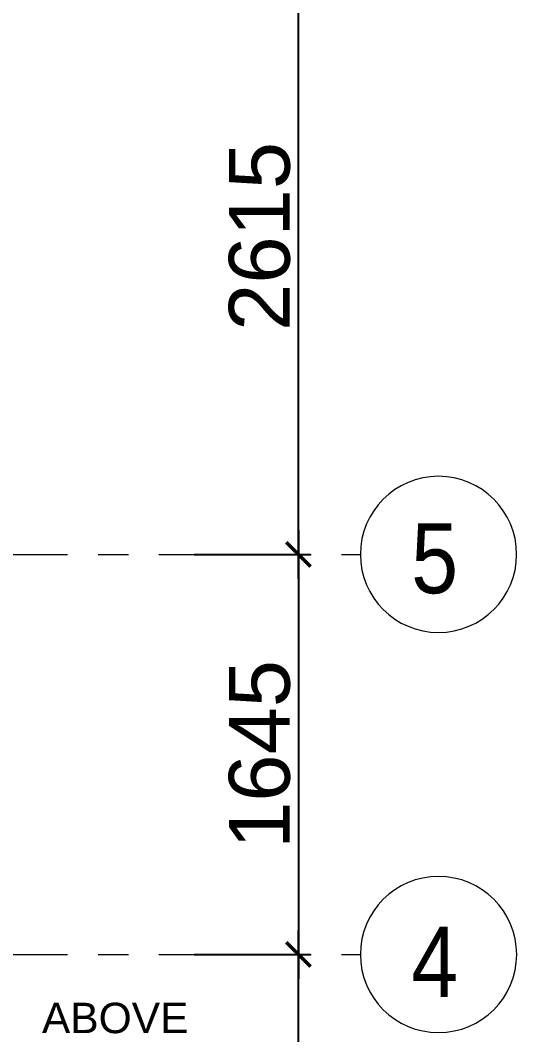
# Model space of a CAD drawing. Header units: millimetres. Extents: x -286480 to 108094, y -227925 to 10018.
# Drawn here: x -6214 to -4176, y -96322 to -92151 of the extents above; entities that cross this region are included whole.
import ezdxf
from ezdxf.enums import TextEntityAlignment as Align

# ---------------------------------------------------------------- set-up
doc = ezdxf.new("R2010")
doc.units = ezdxf.units.MM
doc.header["$LTSCALE"] = 100
doc.header["$MEASUREMENT"] = 0
doc.header["$PDMODE"] = 67
doc.linetypes.add('CENTER', pattern=[2, 1.25, -0.25, 0.25, -0.25])
doc.layers.get('0').update_dxf_attribs({"lineweight": 25})
for name, color, linetype, lineweight in [('A-ANNO-GRID', 251, 'CENTER', 9), ('GRID TAB', 21, 'Continuous', 5), ('text', 7, 'Continuous', 9)]:
    doc.layers.add(name, color=color, linetype=linetype, lineweight=lineweight)
doc.layers.add('DIM1', color=132, linetype='Continuous')
doc.styles.add('GOTHIC-TITLE', font='GOTHIC.TTF', dxfattribs={"width": 0.9, "height": 20})
doc.styles.get("Standard").update_dxf_attribs({"font": 'sanss___.ttf'})
doc.dimstyles.new('IIITD_WD_L @ 100', dxfattribs={"dimscale": 100, "dimtxt": 2.5, "dimasz": 1, "dimexe": 0.5, "dimexo": 0.25, "dimgap": 0.3, "dimtad": 1, "dimdec": 0, "dimrnd": 1, "dimzin": 0, "dimdsep": 46, "dimtxsty": 'Standard', "dimblk": 'ARCHTICK', "dimcen": 0.2, "dimdle": 1, "dimclrd": 8, "dimclre": 8, "dimadec": 0, "dimazin": 0, "dimtfac": 1, "dimtdec": 0, "dimtofl": 0, "dimtmove": 0, "dimatfit": 0, "dimfxl": 2, "dimtolj": 1, "dimtzin": 0, "dimlwd": -1, "dimlwe": -1, "dimarcsym": 0})

# ---------------------------------------------------------------- blocks, each defined once
blk = doc.blocks.new('GRIDTAB')
at = {"layer": 'GRID TAB', "ltscale": 0.1}
blk.add_circle((4668008.8, 8270544.3), 334.3, dxfattribs=at)
at = {"layer": 'GRID TAB', "ltscale": 0.1, "style": 'GOTHIC-TITLE', "width": 0.9}
blk.add_attdef('1', text='', height=300, dxfattribs=at).set_placement((4667992.4, 8270418.2), align=Align.CENTER)
blk = doc.blocks.new('_ArchTick')
at = {"const_width": 0.15}
blk.add_lwpolyline([(-0.5, -0.5), (0.5, 0.5)], dxfattribs=at)
blk = doc.blocks.new('*D228')
at = {"layer": 'Defpoints', "color": 0, "ltscale": 0.5, "transparency": 16777216}
for p in [(-5454.6, -95991.8, -5.7), (-5071.7, -95991.8), (-5438.3, -97721.8, 20.1)]:
    blk.add_point(p, dxfattribs=at)
at = {"layer": 'DIM1', "color": 8, "ltscale": 0.5, "transparency": 16777216}
for p, q in [((-5071.7, -97821.8), (-5071.7, -95891.8)), ((-5429.6, -95991.8), (-5021.7, -95991.8)), ((-5413.3, -97721.8), (-5021.7, -97721.8))]:
    blk.add_line(p, q, dxfattribs=at)
at = {"layer": 'DIM1', "color": 8, "ltscale": 0.5, "transparency": 16777216, "xscale": 100, "yscale": 100, "zscale": 100}
for p, rotation in [((-5071.7, -95991.8), 90), ((-5071.7, -97721.8), 270)]:
    blk.add_blockref('_ArchTick', p, dxfattribs=dict(at, rotation=rotation))
at = {"layer": 'DIM1', "color": 0, "ltscale": 0.5, "transparency": 16777216, "insert": (-5230.7, -96856.8), "char_height": 250, "attachment_point": 5, "rotation": 90}
blk.add_mtext('\\A1;1730', dxfattribs=at)
blk = doc.blocks.new('*D229')
at = {"layer": 'Defpoints', "color": 0, "ltscale": 0.5, "transparency": 16777216}
for p in [(-5560.2, -91731.8, 6.1), (-5071.7, -91731.8), (-5524.5, -94346.8, 12.9)]:
    blk.add_point(p, dxfattribs=at)
at = {"layer": 'DIM1', "color": 8, "ltscale": 0.5, "transparency": 16777216}
for p, q in [((-5071.7, -94446.8), (-5071.7, -91631.8)), ((-5535.2, -91731.8), (-5021.7, -91731.8)), ((-5499.5, -94346.8), (-5021.7, -94346.8))]:
    blk.add_line(p, q, dxfattribs=at)
at = {"layer": 'DIM1', "color": 8, "ltscale": 0.5, "transparency": 16777216, "xscale": 100, "yscale": 100, "zscale": 100}
for p, rotation in [((-5071.7, -91731.8), 90), ((-5071.7, -94346.8), 270)]:
    blk.add_blockref('_ArchTick', p, dxfattribs=dict(at, rotation=rotation))
at = {"layer": 'DIM1', "color": 0, "ltscale": 0.5, "transparency": 16777216, "insert": (-5230.7, -93039.3), "char_height": 250, "attachment_point": 5, "rotation": 90}
blk.add_mtext('\\A1;2615', dxfattribs=at)
blk = doc.blocks.new('*D579')
at = {"layer": 'Defpoints', "color": 0, "ltscale": 0.5, "transparency": 16777216}
for p in [(-5524.5, -94346.8, 29.7), (-5524.5, -95991.8, 29.7), (-5071.7, -95991.8)]:
    blk.add_point(p, dxfattribs=at)
at = {"layer": 'DIM1', "color": 8, "ltscale": 0.5, "transparency": 16777216}
for p, q in [((-5071.7, -94246.8), (-5071.7, -96091.8)), ((-5499.5, -94346.8), (-5021.7, -94346.8)), ((-5499.5, -95991.8), (-5021.7, -95991.8))]:
    blk.add_line(p, q, dxfattribs=at)
at = {"layer": 'DIM1', "color": 8, "ltscale": 0.5, "transparency": 16777216, "xscale": 100, "yscale": 100, "zscale": 100}
for p, rotation in [((-5071.7, -94346.8), 90), ((-5071.7, -95991.8), 270)]:
    blk.add_blockref('_ArchTick', p, dxfattribs=dict(at, rotation=rotation))
at = {"layer": 'DIM1', "color": 0, "ltscale": 0.5, "transparency": 16777216, "insert": (-5230.7, -95169.3), "char_height": 250, "attachment_point": 5, "rotation": 90}
blk.add_mtext('\\A1;1645', dxfattribs=at)

msp = doc.modelspace()

# ---------------------------------------------------------------- linework, layer by layer
at = {"layer": 'A-ANNO-GRID', "ltscale": 5}
for p, q in [((-30644.8, -94346.8, 29.7), (-4817.6, -94346.8, 29.7)), ((-30644.8, -95991.8, 29.7), (-4817.6, -95991.8, 29.7))]:
    msp.add_line(p, q, dxfattribs=at)

# ---------------------------------------------------------------- block references
at = {"layer": 'GRID TAB', "color": 1}
ref = msp.add_blockref('GRIDTAB', (-4485785.1, 7845375.8, 29.7), dxfattribs=dict(at, xscale=-0.9600000000000005, yscale=0.9600000000000005, zscale=0.9600000000000005, rotation=180))
ref.add_attrib('1', '5', dxfattribs={"ltscale": 0.1, "height": 288, "rotation": 360, "style": 'GOTHIC-TITLE', "width": 0.9}).set_placement((-4512.4, -94506.5, 29.7), align=Align.CENTER)
ref = msp.add_blockref('GRIDTAB', (-4485784.9, 7843730.8, 5), dxfattribs=dict(at, xscale=-0.9600000000000005, yscale=0.9600000000000005, zscale=0.9600000000000005, rotation=180))
ref.add_attrib('1', '4', dxfattribs={"ltscale": 0.1, "height": 288, "rotation": 360, "style": 'GOTHIC-TITLE', "width": 0.9}).set_placement((-4512.2, -96165.9, 5), align=Align.CENTER)

# ---------------------------------------------------------------- texts
at = {"layer": 'text', "color": 40}
msp.add_text('ABOVE', height=125, dxfattribs=at).set_placement((-6125.2, -96315.2, 66.1))

# ---------------------------------------------------------------- dimensions: what is measured, and where the dimension line sits
at = {"layer": 'DIM1', "ltscale": 0.5}
for base, p1, p2, angle, picture, middle in [((-5071.7, -91731.8, 16.9), (-5524.5, -94346.8, 29.7), (-5560.2, -91731.8, 23), 270, '*D229', (-5230.7, -93039.3, 16.9)), ((-5071.7, -95991.8), (-5524.5, -94346.8, 29.7), (-5524.5, -95991.8, 29.7), 90, '*D579', (-5230.7, -95169.3)), ((-5071.7, -95991.8, 16.9), (-5438.3, -97721.8, 36.9), (-5454.6, -95991.8, 11.2), 270, '*D228', (-5230.7, -96856.8, 16.9))]:
    dim = msp.add_linear_dim(base=base, p1=p1, p2=p2, angle=angle, dimstyle='IIITD_WD_L @ 100', dxfattribs=at)
    dim.commit()
    dim.dimension.update_dxf_attribs({"geometry": picture, "text_midpoint": middle})

doc.saveas('drawing.dxf')
